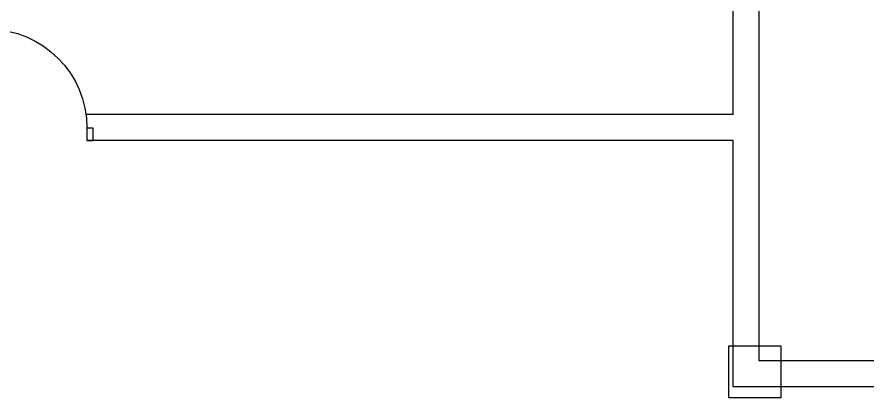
# Model space of a CAD drawing. Header units: millimetres. Extents: x -17017 to 2697, y 1903 to 18260.
# Drawn here: x -17005.817 to -17004.516, y 18222.83 to 18223.413 of the extents above; entities that cross this region are included whole.
import ezdxf

# ---------------------------------------------------------------- set-up
doc = ezdxf.new("R2010")
doc.units = ezdxf.units.MM
for name, color, linetype in [('1', 7, 'Continuous'), ('A-Door', 150, 'Continuous'), ('A-Glaz', 92, 'Continuous'), ('NT', 1, 'Continuous')]:
    doc.layers.add(name, color=color, linetype=linetype)

# ---------------------------------------------------------------- blocks, each defined once
blk = doc.blocks.new('A$C087A3AA9')
at = {"layer": 'A-Door'}
for points in [[(852.6, 94.7), (852.6, 852.6), (805.3, 852.6), (805.3, 94.7)], [(47.4, 94.7), (47.4, 0), (0, 0), (0, 94.7)], [(900, 94.7), (900, 0), (852.6, 0), (852.6, 94.7)]]:
    blk.add_lwpolyline(points, close=True, dxfattribs=at)
at = {"layer": 'A-Glaz'}
blk.add_line((828.9, 852.6), (828.9, 94.7), dxfattribs=at)
at = {"layer": 'NT'}
blk.add_arc((805.3, 94.7), 757.9, 90, 180, dxfattribs=at)

msp = doc.modelspace()

# ---------------------------------------------------------------- linework, layer by layer
at = {"layer": '1'}
for p, q in [((-17004.7207, 18223.2642), (-17005.7113, 18223.2642)), ((-17004.7207, 18223.2242), (-17005.7098, 18223.2242))]:
    msp.add_line(p, q, dxfattribs=at)
for points in [[(-17004.7207, 18223.2642), (-17004.7207, 18224.3035)], [(-17004.019, 18222.887), (-17004.6807, 18222.887), (-17004.6807, 18224.0758), (-17002.7822, 18224.0758)], [(-17004.0285, 18222.847), (-17004.7207, 18222.847), (-17004.7207, 18223.2242)]]:
    msp.add_lwpolyline(points, dxfattribs=at)
msp.add_lwpolyline([(-17004.6475, 18222.8302), (-17004.7275, 18222.8302), (-17004.7275, 18222.9102), (-17004.6475, 18222.9102)], close=True, dxfattribs=at)

# ---------------------------------------------------------------- block references
at = {"layer": '1', "color": 0, "xscale": -0.0002, "yscale": 0.0002, "zscale": 0.0002}
msp.add_blockref('A$C087A3AA9', (-17005.7003, 18223.2242), dxfattribs=at)

doc.saveas('drawing.dxf')
